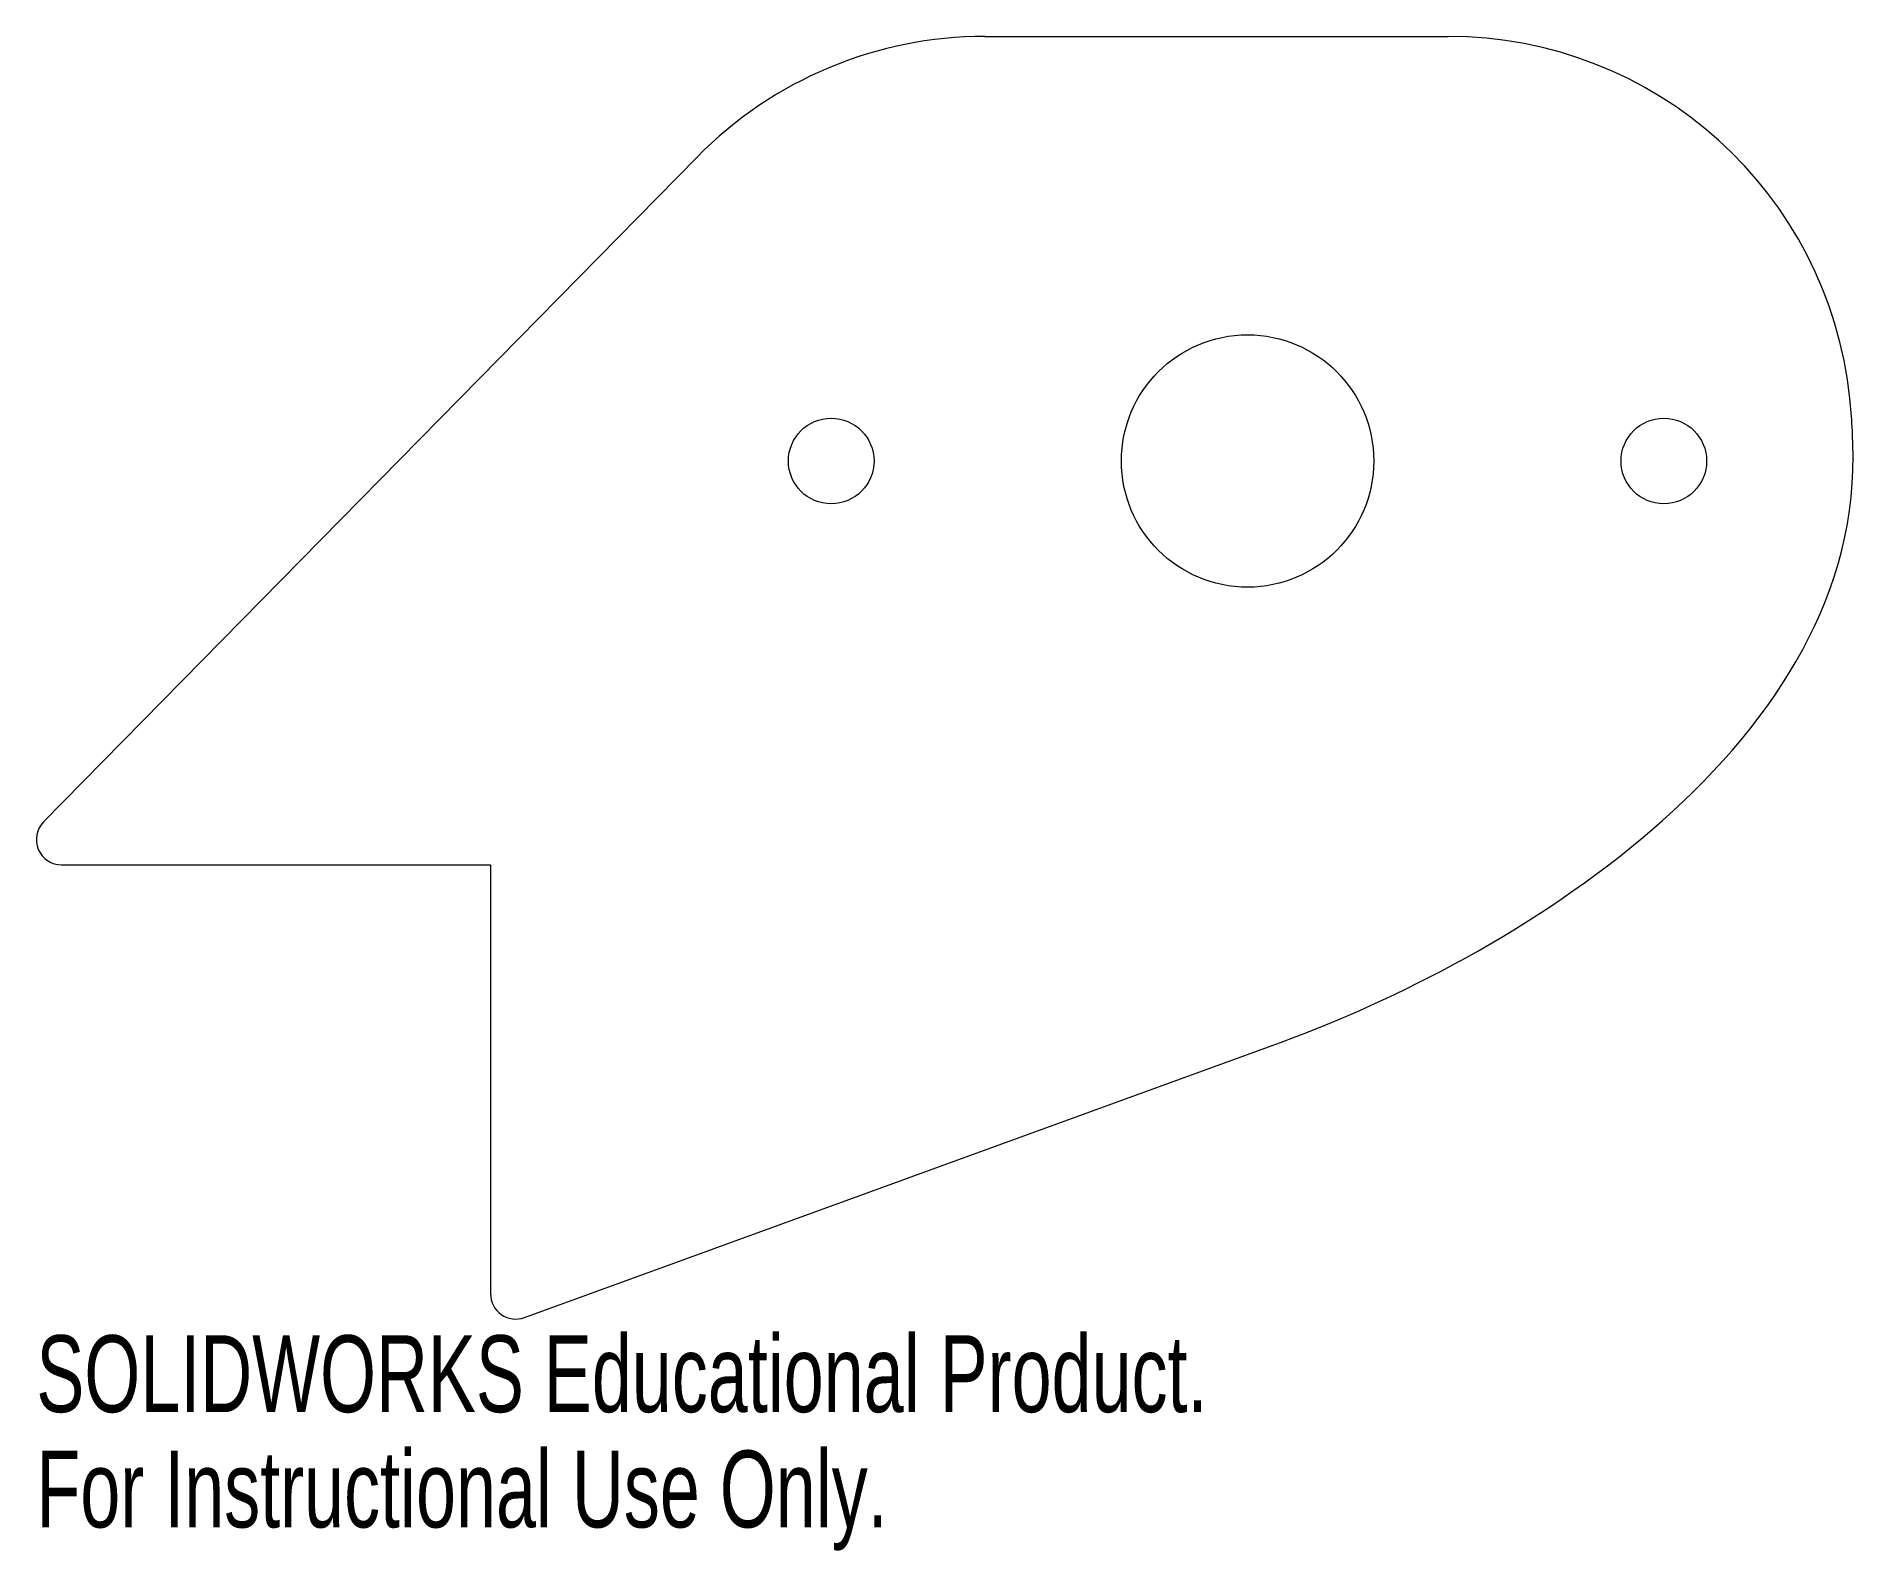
# Model space of a CAD drawing. Header units: inches. Extents: x -3 to 1.51, y -2.7 to 1.05.
import ezdxf

# ---------------------------------------------------------------- set-up
doc = ezdxf.new("R2010")
doc.units = ezdxf.units.IN
doc.header["$MEASUREMENT"] = 0
doc.styles.add('SLDTEXTSTYLE0', font='TXT', dxfattribs={"width": 0.7})

msp = doc.modelspace()

# ---------------------------------------------------------------- linework, layer by layer
at = {"color": 7, "linetype": 'Continuous', "lineweight": 15}
for p, q in [((-0.6505, 1.0516), (0.4973, 1.0516)), ((-1.3636, 0.7526), (-2.982, -0.8937)), ((-2.9375, -1), (-1.875, -1)), ((-1.875, -1), (-1.875, -2.0625)), ((-1.7911, -2.1212), (0.0883, -1.4372))]:
    msp.add_line(p, q, dxfattribs=at)
for centre, radius in [((0, 0), 0.3125), ((-1.0312, 0), 0.106), ((1.0312, 0), 0.106)]:
    msp.add_circle(centre, radius, dxfattribs=at)
for centre, radius, start, end in [((-0.6505, 0.0516), 1, 90, 135.4888), ((0.4973, 0.0516), 1, 5.9204, 90), ((0, 0), 1.5, 0.4888, 5.9204), ((-2.9375, -0.9375), 0.0625, 135.4888, 270), ((-1.8125, -2.0625), 0.0625, 180, 290)]:
    msp.add_arc(centre, radius, start, end, dxfattribs=at)
msp.add_open_spline([(0.0883, -1.4372), (0.6351, -1.2382), (1.5062, -0.7225), (1.4999, 0.0128)], degree=3, dxfattribs=at)

# ---------------------------------------------------------------- texts
at = {"color": 7, "linetype": 'Continuous', "char_height": 0.1903, "attachment_point": 1, "style": 'SLDTEXTSTYLE0'}
for s, insert in [('SOLIDWORKS Educational Product.', (-3, -2.1651)), ('For Instructional Use Only.', (-3, -2.4506))]:
    msp.add_mtext(s, dxfattribs=dict(at, insert=insert))

doc.saveas('drawing.dxf')
